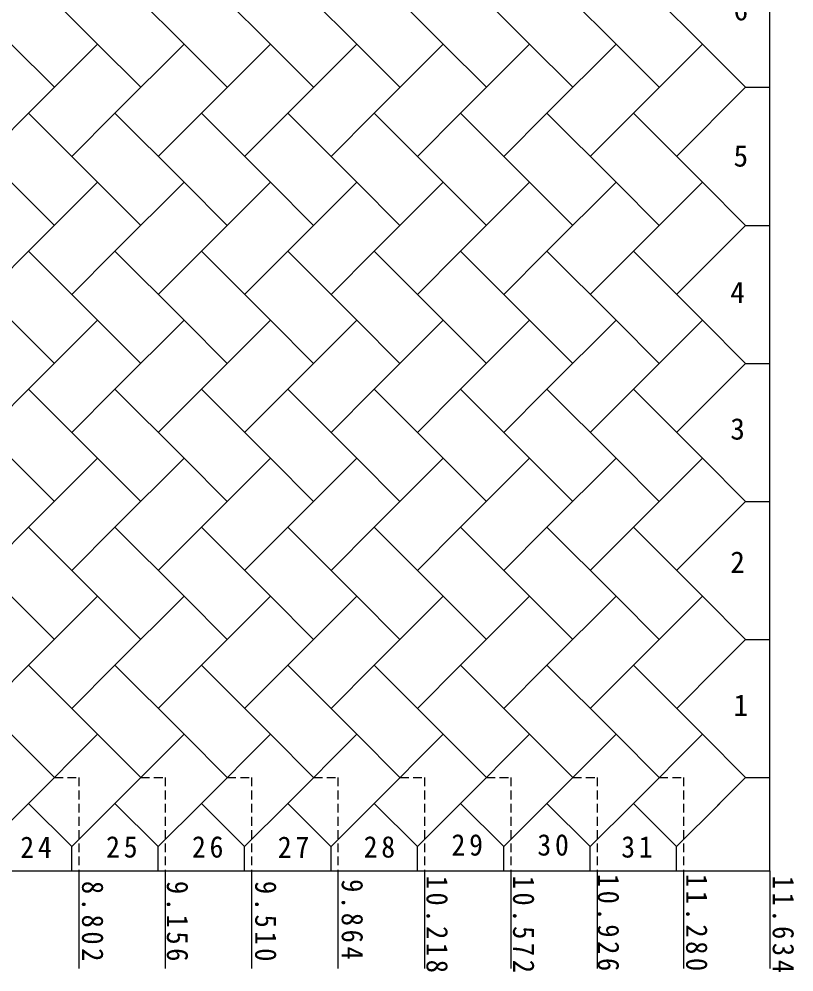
# Model space of a CAD drawing. Units: millimetres, scale not verified. Extents: x -6204 to 5927, y -4282 to 3935.
# Drawn here: x 2753 to 5927, y -4282 to -377 of the extents above; entities that cross this region are included whole.
import ezdxf
from ezdxf.enums import TextEntityAlignment as Align

# ---------------------------------------------------------------- set-up
doc = ezdxf.new("R2010")
doc.units = ezdxf.units.MM
doc.header["$LTSCALE"] = 30
doc.linetypes.add('DASHED1', pattern=[1.8, 1.2, -0.6])
doc.layers.add('0-0', color=7, linetype='Continuous')
doc.styles.add('ＭＳ ゴシック', font='')
doc.styles.get('ＭＳ ゴシック').set_extended_font_data('MS Gothic')

msp = doc.modelspace()

# ---------------------------------------------------------------- linework, layer by layer
at = {"layer": '0-0'}
for p, q in [((5829.29, -3867.68), (5829.29, 3013.52)), ((3074.52, -479.68), (2791.67, -196.84)), ((3428.52, -479.68), (3145.67, -196.84)), ((3782.52, -479.68), (3499.67, -196.84)), ((4136.52, -479.68), (3853.67, -196.84)), ((4490.52, -479.68), (4207.67, -196.84)), ((4844.52, -479.68), (4561.67, -196.84)), ((5198.52, -479.68), (4915.67, -196.84)), ((5552.52, -479.68), (5269.67, -196.84)), ((2720.52, -479.68), (2897.29, -656.46)), ((2791.67, -762.52), (3074.52, -479.68)), ((3074.52, -479.68), (3251.29, -656.46)), ((3145.67, -762.52), (3428.52, -479.68)), ((3428.52, -479.68), (3605.29, -656.46)), ((3499.67, -762.52), (3782.52, -479.68)), ((3782.52, -479.68), (3959.29, -656.46)), ((3853.67, -762.52), (4136.52, -479.68)), ((4136.52, -479.68), (4313.29, -656.46)), ((4207.67, -762.52), (4490.52, -479.68)), ((4490.52, -479.68), (4667.29, -656.46)), ((4561.67, -762.52), (4844.52, -479.68)), ((4844.52, -479.68), (5021.29, -656.46)), ((4915.67, -762.52), (5198.52, -479.68)), ((5198.52, -479.68), (5375.29, -656.46)), ((5269.67, -762.52), (5552.52, -479.68)), ((5552.52, -479.68), (5729.29, -656.46)), ((5729.29, -656.46), (5446.45, -939.3)), ((5729.29, -656.46), (5829.29, -656.46)), ((2791.67, -762.52), (2614.9, -939.3)), ((3074.52, -1045.37), (2791.67, -762.52)), ((3145.67, -762.52), (2968.9, -939.3)), ((3428.52, -1045.37), (3145.67, -762.52)), ((3499.67, -762.52), (3322.9, -939.3)), ((3782.52, -1045.37), (3499.67, -762.52)), ((3853.67, -762.52), (3676.9, -939.3)), ((4136.52, -1045.37), (3853.67, -762.52)), ((4207.67, -762.52), (4030.9, -939.3)), ((4490.52, -1045.37), (4207.67, -762.52)), ((4561.67, -762.52), (4384.9, -939.3)), ((4844.52, -1045.37), (4561.67, -762.52)), ((4915.67, -762.52), (4738.9, -939.3)), ((5198.52, -1045.37), (4915.67, -762.52)), ((5269.67, -762.52), (5092.9, -939.3)), ((5552.52, -1045.37), (5269.67, -762.52)), ((2720.52, -1045.37), (2897.29, -1222.14)), ((2791.67, -1328.21), (3074.52, -1045.37)), ((3074.52, -1045.37), (3251.29, -1222.14)), ((3145.67, -1328.21), (3428.52, -1045.37)), ((3428.52, -1045.37), (3605.29, -1222.14)), ((3499.67, -1328.21), (3782.52, -1045.37)), ((3782.52, -1045.37), (3959.29, -1222.14)), ((3853.67, -1328.21), (4136.52, -1045.37)), ((4136.52, -1045.37), (4313.29, -1222.14)), ((4207.67, -1328.21), (4490.52, -1045.37)), ((4490.52, -1045.37), (4667.29, -1222.14)), ((4561.67, -1328.21), (4844.52, -1045.37)), ((4844.52, -1045.37), (5021.29, -1222.14)), ((4915.67, -1328.21), (5198.52, -1045.37)), ((5198.52, -1045.37), (5375.29, -1222.14)), ((5269.67, -1328.21), (5552.52, -1045.37)), ((5552.52, -1045.37), (5729.29, -1222.14)), ((5729.29, -1222.14), (5446.45, -1504.99)), ((5729.29, -1222.14), (5829.29, -1222.14)), ((2791.67, -1328.21), (2614.9, -1504.99)), ((3074.52, -1611.05), (2791.67, -1328.21)), ((3145.67, -1328.21), (2968.9, -1504.99)), ((3428.52, -1611.05), (3145.67, -1328.21)), ((3499.67, -1328.21), (3322.9, -1504.99)), ((3782.52, -1611.05), (3499.67, -1328.21)), ((3853.67, -1328.21), (3676.9, -1504.99)), ((4136.52, -1611.05), (3853.67, -1328.21)), ((4207.67, -1328.21), (4030.9, -1504.99)), ((4490.52, -1611.05), (4207.67, -1328.21)), ((4561.67, -1328.21), (4384.9, -1504.99)), ((4844.52, -1611.05), (4561.67, -1328.21)), ((4915.67, -1328.21), (4738.9, -1504.99)), ((5198.52, -1611.05), (4915.67, -1328.21)), ((5269.67, -1328.21), (5092.9, -1504.99)), ((5552.52, -1611.05), (5269.67, -1328.21)), ((2720.52, -1611.05), (2897.29, -1787.83)), ((2791.67, -1893.89), (3074.52, -1611.05)), ((3074.52, -1611.05), (3251.29, -1787.83)), ((3145.67, -1893.89), (3428.52, -1611.05)), ((3428.52, -1611.05), (3605.29, -1787.83)), ((3499.67, -1893.89), (3782.52, -1611.05)), ((3782.52, -1611.05), (3959.29, -1787.83)), ((3853.67, -1893.89), (4136.52, -1611.05)), ((4136.52, -1611.05), (4313.29, -1787.83)), ((4207.67, -1893.89), (4490.52, -1611.05)), ((4490.52, -1611.05), (4667.29, -1787.83)), ((4561.67, -1893.89), (4844.52, -1611.05)), ((4844.52, -1611.05), (5021.29, -1787.83)), ((4915.67, -1893.89), (5198.52, -1611.05)), ((5198.52, -1611.05), (5375.29, -1787.83)), ((5269.67, -1893.89), (5552.52, -1611.05)), ((5552.52, -1611.05), (5729.29, -1787.83)), ((5729.29, -1787.83), (5446.45, -2070.67)), ((5729.29, -1787.83), (5829.29, -1787.83)), ((2791.67, -1893.89), (2614.9, -2070.67)), ((3074.52, -2176.74), (2791.67, -1893.89)), ((3145.67, -1893.89), (2968.9, -2070.67)), ((3428.52, -2176.74), (3145.67, -1893.89)), ((3499.67, -1893.89), (3322.9, -2070.67)), ((3782.52, -2176.74), (3499.67, -1893.89)), ((3853.67, -1893.89), (3676.9, -2070.67)), ((4136.52, -2176.74), (3853.67, -1893.89)), ((4207.67, -1893.89), (4030.9, -2070.67)), ((4490.52, -2176.74), (4207.67, -1893.89)), ((4561.67, -1893.89), (4384.9, -2070.67)), ((4844.52, -2176.74), (4561.67, -1893.89)), ((4915.67, -1893.89), (4738.9, -2070.67)), ((5198.52, -2176.74), (4915.67, -1893.89)), ((5269.67, -1893.89), (5092.9, -2070.67)), ((5552.52, -2176.74), (5269.67, -1893.89)), ((2720.52, -2176.74), (2897.29, -2353.51)), ((2791.67, -2459.58), (3074.52, -2176.74)), ((3074.52, -2176.74), (3251.29, -2353.51)), ((3145.67, -2459.58), (3428.52, -2176.74)), ((3428.52, -2176.74), (3605.29, -2353.51)), ((3499.67, -2459.58), (3782.52, -2176.74)), ((3782.52, -2176.74), (3959.29, -2353.51)), ((3853.67, -2459.58), (4136.52, -2176.74)), ((4136.52, -2176.74), (4313.29, -2353.51)), ((4207.67, -2459.58), (4490.52, -2176.74)), ((4490.52, -2176.74), (4667.29, -2353.51)), ((4561.67, -2459.58), (4844.52, -2176.74)), ((4844.52, -2176.74), (5021.29, -2353.51)), ((4915.67, -2459.58), (5198.52, -2176.74)), ((5198.52, -2176.74), (5375.29, -2353.51)), ((5269.67, -2459.58), (5552.52, -2176.74)), ((5552.52, -2176.74), (5729.29, -2353.51)), ((5729.29, -2353.51), (5446.45, -2636.36)), ((5729.29, -2353.51), (5829.29, -2353.51)), ((2791.67, -2459.58), (2614.9, -2636.36)), ((3074.52, -2742.42), (2791.67, -2459.58)), ((3145.67, -2459.58), (2968.9, -2636.36)), ((3428.52, -2742.42), (3145.67, -2459.58)), ((3499.67, -2459.58), (3322.9, -2636.36)), ((3782.52, -2742.42), (3499.67, -2459.58)), ((3853.67, -2459.58), (3676.9, -2636.36)), ((4136.52, -2742.42), (3853.67, -2459.58)), ((4207.67, -2459.58), (4030.9, -2636.36)), ((4490.52, -2742.42), (4207.67, -2459.58)), ((4561.67, -2459.58), (4384.9, -2636.36)), ((4844.52, -2742.42), (4561.67, -2459.58)), ((4915.67, -2459.58), (4738.9, -2636.36)), ((5198.52, -2742.42), (4915.67, -2459.58)), ((5269.67, -2459.58), (5092.9, -2636.36)), ((5552.52, -2742.42), (5269.67, -2459.58)), ((2720.52, -2742.42), (2897.29, -2919.2)), ((2791.67, -3025.27), (3074.52, -2742.42)), ((3074.52, -2742.42), (3251.29, -2919.2)), ((3145.67, -3025.27), (3428.52, -2742.42)), ((3428.52, -2742.42), (3605.29, -2919.2)), ((3499.67, -3025.27), (3782.52, -2742.42)), ((3782.52, -2742.42), (3959.29, -2919.2)), ((3853.67, -3025.27), (4136.52, -2742.42)), ((4136.52, -2742.42), (4313.29, -2919.2)), ((4207.67, -3025.27), (4490.52, -2742.42)), ((4490.52, -2742.42), (4667.29, -2919.2)), ((4561.67, -3025.27), (4844.52, -2742.42)), ((4844.52, -2742.42), (5021.29, -2919.2)), ((4915.67, -3025.27), (5198.52, -2742.42)), ((5198.52, -2742.42), (5375.29, -2919.2)), ((5269.67, -3025.27), (5552.52, -2742.42)), ((5552.52, -2742.42), (5729.29, -2919.2)), ((5729.29, -2919.2), (5595.49, -3053)), ((5729.29, -2919.2), (5829.29, -2919.2)), ((2791.67, -3025.27), (2614.9, -3202.04)), ((3074.52, -3308.11), (2791.67, -3025.27)), ((3145.67, -3025.27), (2968.9, -3202.04)), ((3428.52, -3308.11), (3145.67, -3025.27)), ((3499.67, -3025.27), (3322.9, -3202.04)), ((3782.52, -3308.11), (3499.67, -3025.27)), ((3853.67, -3025.27), (3676.9, -3202.04)), ((4136.52, -3308.11), (3853.67, -3025.27)), ((4207.67, -3025.27), (4030.9, -3202.04)), ((4490.52, -3308.11), (4207.67, -3025.27)), ((4561.67, -3025.27), (4384.9, -3202.04)), ((4844.52, -3308.11), (4561.67, -3025.27)), ((4915.67, -3025.27), (4738.9, -3202.04)), ((5198.52, -3308.11), (4915.67, -3025.27)), ((5269.67, -3025.27), (5092.9, -3202.04)), ((5552.52, -3308.11), (5269.67, -3025.27)), ((5624.12, -3025.27), (5447.34, -3202.04)), ((2720.52, -3308.11), (2897.29, -3484.88)), ((2791.67, -3590.95), (3074.52, -3308.11)), ((3074.52, -3308.11), (3251.29, -3484.88)), ((3145.67, -3590.95), (3428.52, -3308.11)), ((3428.52, -3308.11), (3605.29, -3484.88)), ((3499.67, -3590.95), (3782.52, -3308.11)), ((3782.52, -3308.11), (3959.29, -3484.88)), ((3853.67, -3590.95), (4136.52, -3308.11)), ((4136.52, -3308.11), (4313.29, -3484.88)), ((4207.67, -3590.95), (4490.52, -3308.11)), ((4490.52, -3308.11), (4667.29, -3484.88)), ((4561.67, -3590.95), (4844.52, -3308.11)), ((4844.52, -3308.11), (5021.29, -3484.88)), ((4915.67, -3590.95), (5198.52, -3308.11)), ((5198.52, -3308.11), (5375.29, -3484.88)), ((5269.67, -3590.95), (5552.52, -3308.11)), ((5552.52, -3308.11), (5729.29, -3484.88)), ((5729.29, -3484.88), (5614.91, -3599.27)), ((5729.29, -3484.88), (5829.29, -3484.88)), ((2614.9, -3767.73), (2791.67, -3590.95)), ((2791.67, -3590.95), (2968.45, -3767.73)), ((2968.9, -3767.73), (3145.67, -3590.95)), ((3145.67, -3590.95), (3322.45, -3767.73)), ((3499.67, -3590.95), (3676.45, -3767.73)), ((3676.9, -3767.73), (3853.67, -3590.95)), ((3853.67, -3590.95), (4030.45, -3767.73)), ((4030.9, -3767.73), (4207.67, -3590.95)), ((4207.67, -3590.95), (4384.45, -3767.73)), ((4384.9, -3767.73), (4561.67, -3590.95)), ((4561.67, -3590.95), (4738.45, -3767.73)), ((4738.9, -3767.73), (4915.67, -3590.95)), ((4915.67, -3590.95), (5092.45, -3767.73)), ((5092.9, -3767.73), (5269.67, -3590.95)), ((5446.9, -3767.73), (5270.12, -3590.95)), ((5446.9, -3767.73), (5623.67, -3590.95)), ((2968.9, -3867.73), (2968.9, -3767.73)), ((3676.9, -3867.73), (3676.9, -3767.73)), ((4030.9, -3867.73), (4030.9, -3767.73)), ((4384.9, -3867.73), (4384.9, -3767.73)), ((4738.9, -3867.73), (4738.9, -3767.73)), ((5092.9, -3867.73), (5092.9, -3767.73)), ((5446.9, -3867.73), (5446.9, -3767.73)), ((-5803.9, -3867.73), (5092.9, -3867.73)), ((2997.29, -3867.68), (2997.29, -4167.68)), ((3351.29, -3867.68), (3351.29, -4167.68)), ((3705.29, -3867.68), (3705.29, -4167.68)), ((4059.29, -3867.68), (4059.29, -4167.68)), ((4413.29, -3867.68), (4413.29, -4167.68)), ((4767.29, -3867.68), (4767.29, -4167.68)), ((5092.9, -3867.73), (5829.29, -3867.73)), ((5121.29, -3867.68), (5121.29, -4167.68)), ((5475.29, -3867.68), (5475.29, -4167.68)), ((5829.29, -3867.68), (5829.29, -4167.68)), ((2997.29, -4167.68), (2997.29, -4267.68)), ((3351.29, -4167.68), (3351.29, -4267.68)), ((3705.29, -4167.68), (3705.29, -4267.68)), ((4059.29, -4167.68), (4059.29, -4267.68)), ((4413.29, -4167.68), (4413.29, -4267.68)), ((4767.29, -4167.68), (4767.29, -4267.68)), ((5121.29, -4167.68), (5121.29, -4267.68)), ((5475.29, -4167.68), (5475.29, -4267.68)), ((5829.29, -4167.68), (5829.29, -4267.68))]:
    msp.add_line(p, q, dxfattribs=at)
at = {"layer": '0-0', "linetype": 'DASHED1'}
for p, q in [((2897.29, -3484.88), (2997.29, -3484.88)), ((2997.29, -3484.88), (2997.29, -3867.68)), ((3251.29, -3484.88), (3351.29, -3484.88)), ((3351.29, -3484.88), (3351.29, -3867.68)), ((3605.29, -3484.88), (3705.29, -3484.88)), ((3705.29, -3484.88), (3705.29, -3867.68)), ((3959.29, -3484.88), (4059.29, -3484.88)), ((4059.29, -3484.88), (4059.29, -3867.68)), ((4313.29, -3484.88), (4413.29, -3484.88)), ((4413.29, -3484.88), (4413.29, -3867.68)), ((4667.29, -3484.88), (4767.29, -3484.88)), ((4767.29, -3484.88), (4767.29, -3867.68)), ((5021.29, -3484.88), (5121.29, -3484.88)), ((5121.29, -3484.88), (5121.29, -3867.68))]:
    msp.add_line(p, q, dxfattribs=at)
msp.add_lwpolyline([(5375.29, -3484.88), (5475.29, -3484.88), (5475.29, -3867.68)], dxfattribs=at)
at = {"layer": '0-0'}
msp.add_lwpolyline([(3322.9, -3867.73), (3322.9, -3767.73), (3499.67, -3590.95)], dxfattribs=at)

# ---------------------------------------------------------------- texts
at = {"layer": '0-0', "style": 'ＭＳ ゴシック'}
for s, p in [('6', (5679.92, -408.46)), ('5', (5679.92, -1007.82)), ('4', (5666.6, -1567.23)), ('3', (5666.6, -2126.64)), ('2', (5666.6, -2672.73)), ('1', (5679.92, -3258.77))]:
    msp.add_text(s, height=87.98, dxfattribs=at).set_placement(p, align=Align.BOTTOM_LEFT)
at = {"layer": '0-0', "char_height": 87.98, "attachment_point": 7, "style": 'ＭＳ ゴシック'}
for s, insert in [('\\T1.27;\\W0.95;24', (2757.43, -3814.61)), ('\\T1.27;\\W0.95;25', (3109.18, -3814.61)), ('\\T1.27;\\W0.95;26', (3460.93, -3814.61)), ('\\T1.27;\\W0.95;27', (3812.68, -3814.61)), ('\\T1.27;\\W0.95;28', (4164.43, -3814.61)), ('\\T1.27;\\W0.95;29', (4524.36, -3806.43)), ('\\T1.27;\\W0.95;30', (4876.11, -3806.43)), ('\\T1.27;\\W0.95;31', (5219.68, -3814.61))]:
    msp.add_mtext(s, dxfattribs=dict(at, insert=insert))
at = {"layer": '0-0', "char_height": 87.98, "attachment_point": 7, "rotation": 270, "style": 'ＭＳ ゴシック'}
for s, insert in [('\\T1.28;\\W0.9;10.218', (4420.64, -3887.33)), ('\\T1.28;\\W0.9;10.572', (4775.24, -3887.33)), ('\\T1.28;\\W0.9;10.926', (5122.61, -3880.09)), ('\\T1.28;\\W0.9;11.280', (5484.46, -3880.09)), ('\\T1.28;\\W0.9;11.634', (5839.06, -3887.33)), ('\\T1.28;\\W0.9;8.802', (3009.44, -3909.04)), ('\\T1.28;\\W0.9;9.156', (3356.81, -3909.04)), ('\\T1.28;\\W0.9;9.510', (3718.66, -3909.04)), ('\\T1.28;\\W0.9;9.864', (4073.27, -3901.8))]:
    msp.add_mtext(s, dxfattribs=dict(at, insert=insert))

doc.saveas('drawing.dxf')
